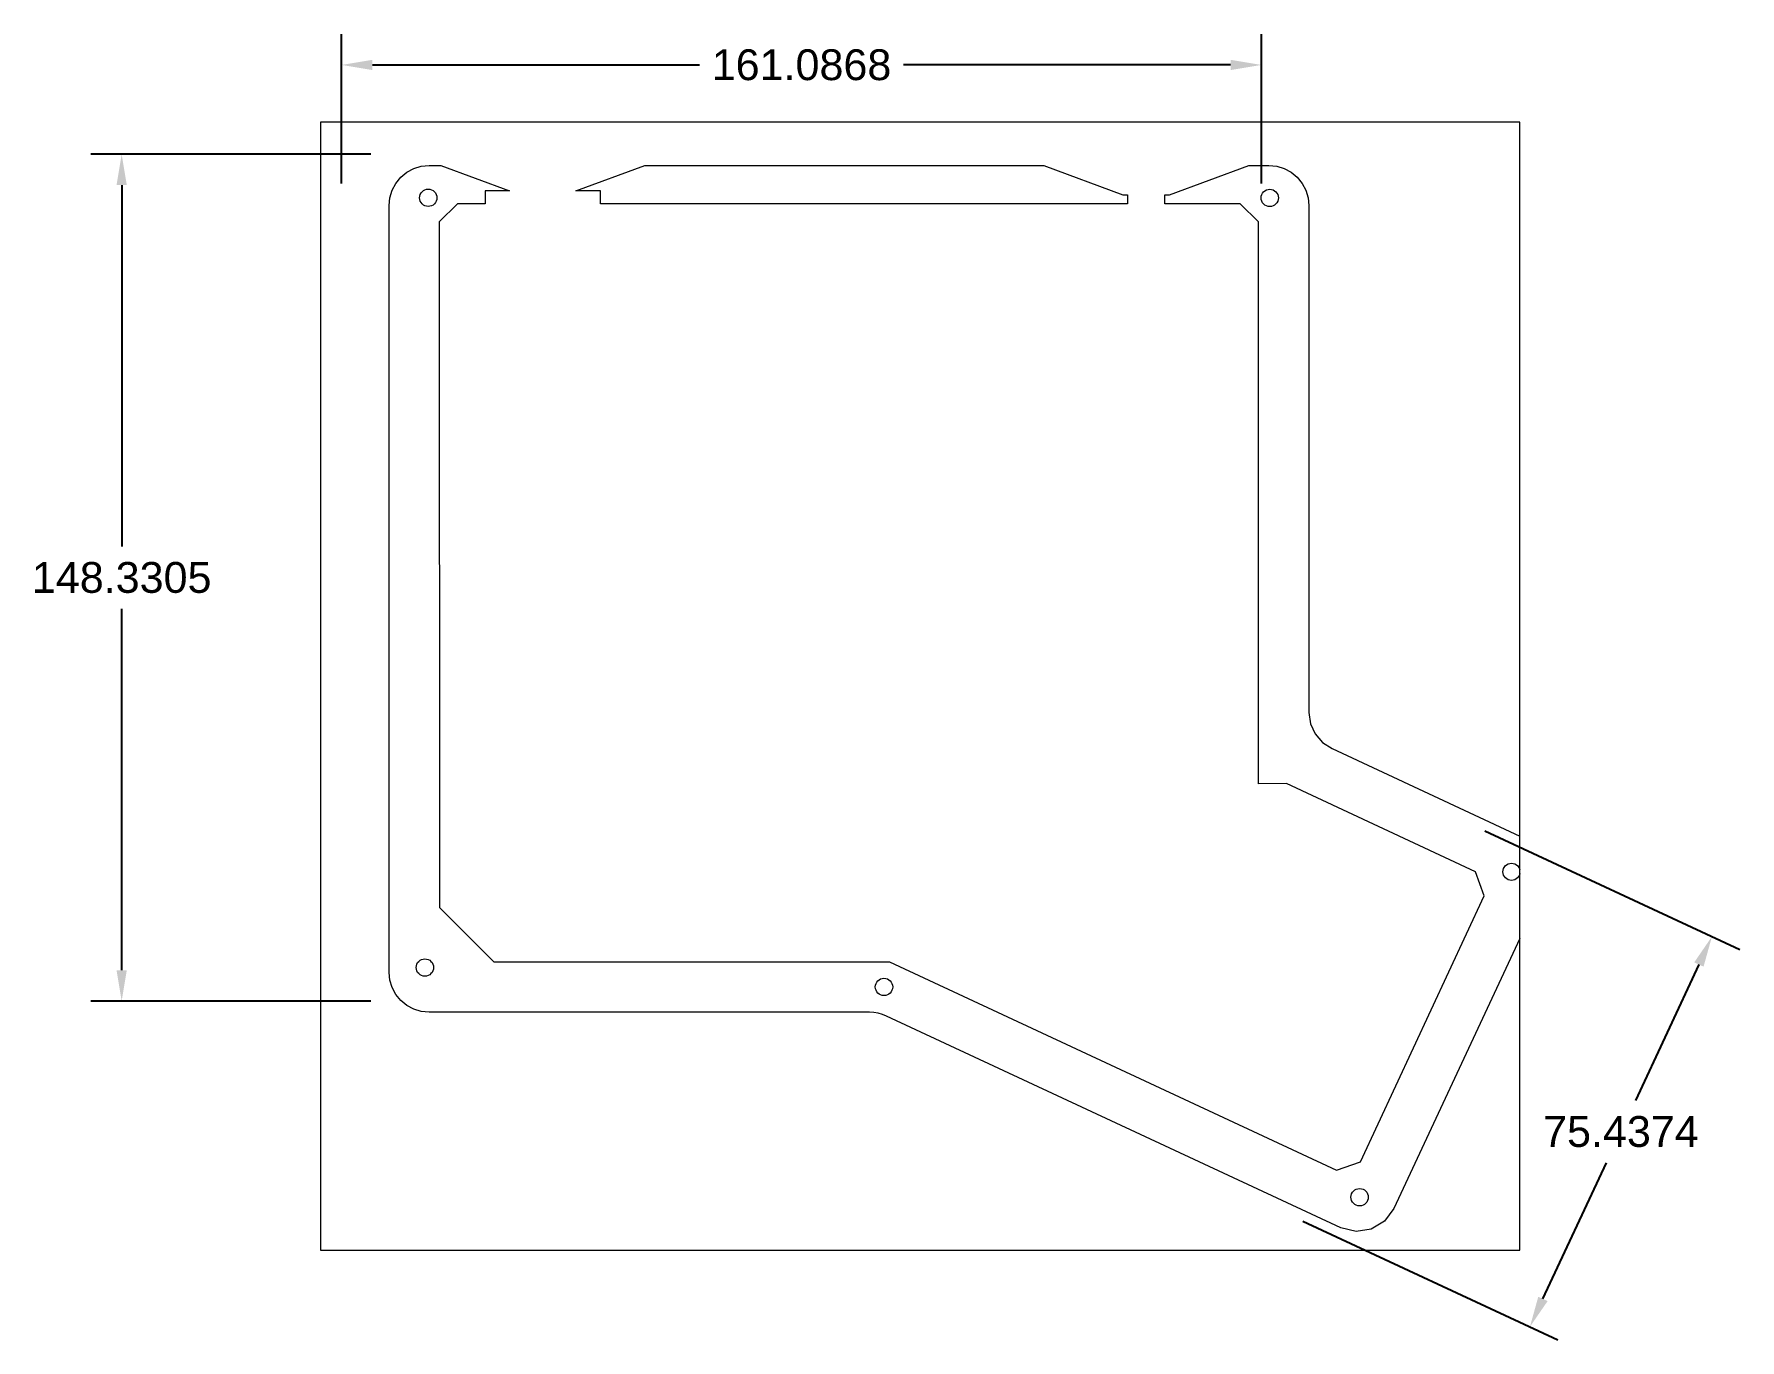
# Paper-space layout 'Présentation4' of a CAD drawing. Header units: inches. Extents: x 0.82 to 10.77, y 0.25 to 7.88.
# The model-space entities are those that its viewports show. They can reach past a viewport. Long polylines and large blocks are cut down to what shows.
import ezdxf

# ---------------------------------------------------------------- set-up
doc = ezdxf.new("R2010")
doc.units = ezdxf.units.IN
doc.header["$MEASUREMENT"] = 0
doc.layers.add('Cutout', color=7, linetype='Continuous', lineweight=0, true_color=0xde3535)
doc.layers.add('Orig switch cut', color=7, linetype='Continuous', lineweight=0, true_color=0xde3535)
doc.styles.get("Standard").update_dxf_attribs({"font": 'arial.ttf'})
doc.dimstyles.get("Standard").update_dxf_attribs({"dimtxt": 0.18, "dimasz": 0.18, "dimexe": 0.18, "dimexo": 0.0625, "dimgap": 0.09, "dimtad": 0, "dimtih": 1, "dimtoh": 1, "dimdec": 4, "dimzin": 0, "dimdsep": 46, "dimtxsty": 'Standard', "dimcen": 0.09, "dimadec": 0, "dimazin": 0, "dimtfac": 1, "dimtdec": 4, "dimtofl": 0, "dimtmove": 0, "dimatfit": 3, "dimfxl": 1, "dimtolj": 1, "dimtzin": 0, "dimarcsym": 0})

# ---------------------------------------------------------------- blocks, each defined once
blk = doc.blocks.new('*D13')
at = {"layer": 'Cutout', "color": 0, "lineweight": -2, "transparency": 16777216}
for p, q in [((2.7826, 7.174), (1.1478, 7.174)), ((1.3278, 6.994), (1.3278, 4.8838)), ((1.3278, 2.4097), (1.3278, 4.5199)), ((2.7826, 2.2297), (1.1478, 2.2297))]:
    blk.add_line(p, q, dxfattribs=at)
at = {"layer": 'Cutout', "color": 0, "transparency": 16777216}
for points in [[(1.3578, 6.994), (1.2978, 6.994), (1.3278, 7.174)], [(1.3578, 2.4097), (1.2978, 2.4097), (1.3278, 2.2297)]]:
    blk.add_solid(points, dxfattribs=at)
at = {"layer": 'Defpoints', "color": 0, "transparency": 16777216}
for p in [(2.8451, 7.174), (1.3278, 2.2297), (2.8451, 2.2297)]:
    blk.add_point(p, dxfattribs=at)
at = {"layer": 'Cutout', "color": 0, "transparency": 16777216, "insert": (1.3278, 4.7018), "char_height": 0.18, "attachment_point": 5}
blk.add_mtext('\\A1;148.3305', dxfattribs=at)
blk = doc.blocks.new('*D14')
at = {"layer": 'Cutout', "color": 0, "lineweight": -2, "transparency": 16777216}
for p, q in [((2.6117, 7.0032), (2.6117, 7.8755)), ((7.9813, 7.0031), (7.9813, 7.8754)), ((2.7917, 7.6955), (4.7013, 7.6955)), ((7.8013, 7.6955), (5.8917, 7.6955))]:
    blk.add_line(p, q, dxfattribs=at)
at = {"layer": 'Cutout', "color": 0, "transparency": 16777216}
for points in [[(2.7917, 7.7255), (2.7917, 7.6655), (2.6117, 7.6955)], [(7.8013, 7.7255), (7.8013, 7.6655), (7.9813, 7.6954)]]:
    blk.add_solid(points, dxfattribs=at)
at = {"layer": 'Defpoints', "color": 0, "transparency": 16777216}
for p in [(7.9813, 7.6954), (2.6117, 6.9407), (7.9813, 6.9406)]:
    blk.add_point(p, dxfattribs=at)
at = {"layer": 'Cutout', "color": 0, "transparency": 16777216, "insert": (5.2965, 7.6955), "char_height": 0.18, "attachment_point": 5}
blk.add_mtext('\\A1;161.0868', dxfattribs=at)
blk = doc.blocks.new('*D15')
at = {"layer": 'Cutout', "color": 0, "lineweight": -2, "transparency": 16777216}
for p, q in [((9.2863, 3.2239), (10.7744, 2.53)), ((10.5352, 2.4429), (10.1648, 1.6485)), ((9.6247, 0.4902), (9.9951, 1.2846)), ((8.2237, 0.9449), (9.7117, 0.251))]:
    blk.add_line(p, q, dxfattribs=at)
at = {"layer": 'Cutout', "color": 0, "transparency": 16777216}
for points in [[(10.508, 2.4556), (10.5624, 2.4303), (10.6113, 2.6061)], [(9.5975, 0.5029), (9.6519, 0.4775), (9.5486, 0.3271)]]:
    blk.add_solid(points, dxfattribs=at)
at = {"layer": 'Defpoints', "color": 0, "transparency": 16777216}
for p in [(9.2297, 3.2503), (8.167, 0.9713), (9.5486, 0.3271)]:
    blk.add_point(p, dxfattribs=at)
at = {"layer": 'Cutout', "color": 0, "transparency": 16777216, "insert": (10.0799, 1.4666), "char_height": 0.18, "attachment_point": 5}
blk.add_mtext('\\A1;75.4374', dxfattribs=at)

msp = doc.modelspace()

# ---------------------------------------------------------------- linework, layer by layer
at = {"layer": 'Orig switch cut', "lineweight": 0}
msp.add_lwpolyline([(850.72, 13.04), (771.15, 50.14, 0.109498), (768.19, 50.79), (691.06, 50.79, -0.414214), (684.06, 57.79), (684.06, 192.12, -0.414214), (691.06, 199.12), (693.12, 199.12), (705.16, 194.69), (700.88, 194.69), (700.88, 192.43), (696.02, 192.43), (692.85, 189.29), (692.87, 69.16), (702.4, 59.62), (771.71, 59.62), (849.96, 23.14), (854.16, 24.63), (875.86, 71.18), (874.33, 75.4), (841.22, 90.9), (836.32, 90.83), (836.3, 189.25), (833.13, 192.43), (819.93, 192.43), (819.93, 194.01), (820.73, 194.01), (834.61, 199.12), (838.14, 199.12, -0.414214), (845.14, 192.12), (845.14, 103.33, 0.291482), (849.19, 96.99), (882.6, 81.41, -0.414222), (885.98, 72.11), (860.02, 16.43, -0.414191)], format="xyb", close=True, dxfattribs=at)
msp.add_lwpolyline([(813.38, 192.43), (721.06, 192.43), (721.06, 194.69), (716.78, 194.69), (728.82, 199.12), (798.7, 199.12), (812.58, 194.01), (813.38, 194.01), (813.38, 192.43)], dxfattribs=at)
for centre in [(690.91, 193.47), (838.29, 193.46), (880.62, 75.42), (690.32, 58.64), (770.73, 55.24), (854.03, 18.41)]:
    msp.add_circle(centre, 1.52, dxfattribs=at)

psp = doc.layouts.new('Présentation4')

# ---------------------------------------------------------------- dimensions: what is measured, and where the dimension line sits
at = {"layer": 'Cutout'}
for p1, p2, distance, picture, middle in [((2.6117274, 6.9406791), (7.9812874, 6.9406306), 0.7548189, '*D14', (5.2965142, 7.6954737)), ((2.8450608, 7.1740124), (2.845067, 2.2296633), -1.517273, '*D13', (1.3277908, 4.701836)), ((9.2296912, 3.2502944), (8.1670137, 0.9712969), 1.5244118, '*D15', (10.0799472, 1.4665695))]:
    dim = psp.add_aligned_dim(p1=p1, p2=p2, distance=distance, dimstyle='Standard', override={"dimlfac": -30}, dxfattribs=at)
    dim.commit()
    dim.dimension.update_dxf_attribs({"geometry": picture, "text_midpoint": middle})

# ---------------------------------------------------------------- viewports
psp.add_viewport(center=(5.9895143, 4.0678948), size=(7.0001623, 6.585225749), view_center_point=(777.0750417, 107.9170729), view_height=197.556772462, dxfattribs=at)

doc.saveas('drawing.dxf')
